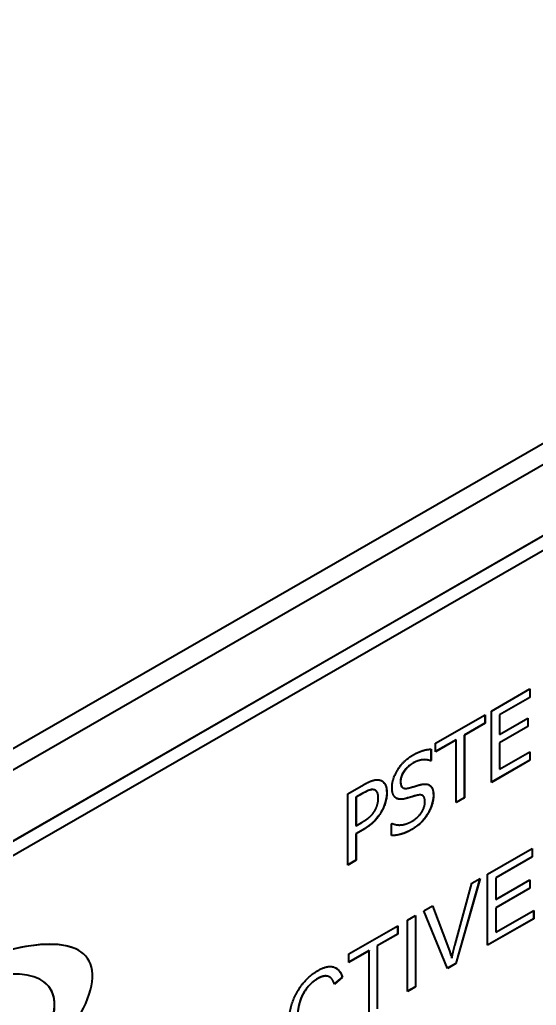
# Model space of a CAD drawing. Header units: millimetres. Extents: x 0 to 5945, y 0 to 4205.
# Drawn here: x 5589.69 to 5604.51, y 3319.89 to 3348.16 of the extents above; entities that cross this region are included whole.
import ezdxf

# ---------------------------------------------------------------- set-up
doc = ezdxf.new("R2010")
doc.units = ezdxf.units.MM
doc.header["$LTSCALE"] = 5
doc.layers.add('가시적인 것(ISO)', color=3, linetype='Continuous', lineweight=40)
doc.layers.add('가시적인 좁은 것(ISO)', color=3, linetype='Continuous', lineweight=35)

msp = doc.modelspace()

# ---------------------------------------------------------------- linework, layer by layer
at = {"layer": '가시적인 것(ISO)'}
for p, q in [((5569.2254, 3315.5885), (5625.7939, 3348.1641)), ((5569.7557, 3315.2831), (5626.3243, 3347.8588)), ((5573.2913, 3315.2752), (5622.7887, 3343.7789)), ((5622.7923, 3343.7769), (5573.2948, 3315.2732)), ((5573.6187, 3315.0509), (5622.4684, 3343.1816)), ((5603.2172, 3328.3296), (5604.3232, 3328.9665)), ((5604.3196, 3328.9644), (5604.3196, 3328.7267)), ((5604.3232, 3328.9665), (5604.3232, 3328.7246)), ((5604.3196, 3328.7267), (5603.4486, 3328.2251)), ((5604.3232, 3328.7246), (5603.4522, 3328.2231)), ((5604.3196, 3328.7267), (5604.3232, 3328.7246)), ((5603.2172, 3326.2857), (5603.2172, 3328.3296)), ((5601.6171, 3327.4081), (5603.0382, 3328.2265)), ((5603.0346, 3328.2244), (5603.0346, 3327.9867)), ((5603.0382, 3328.2265), (5603.0382, 3327.9847)), ((5603.4486, 3328.2251), (5603.4486, 3327.6653)), ((5603.4486, 3328.2251), (5603.4522, 3328.2231)), ((5603.4522, 3328.2231), (5603.4522, 3327.6632)), ((5603.4522, 3327.6632), (5604.2644, 3328.131)), ((5604.2609, 3328.129), (5604.2609, 3327.8912)), ((5604.2644, 3328.131), (5604.2644, 3327.8892)), ((5603.0346, 3327.9867), (5602.4416, 3327.6452)), ((5603.0382, 3327.9847), (5602.4451, 3327.6431)), ((5603.0346, 3327.9867), (5603.0382, 3327.9847)), ((5604.2609, 3327.8912), (5603.4486, 3327.4235)), ((5604.2644, 3327.8892), (5603.4522, 3327.4214)), ((5604.2609, 3327.8912), (5604.2644, 3327.8892)), ((5602.2066, 3327.5099), (5601.6171, 3327.1704)), ((5602.2102, 3327.5078), (5601.6171, 3327.1663)), ((5602.2066, 3327.5099), (5602.2102, 3327.5078)), ((5602.2102, 3325.7058), (5602.2102, 3327.5078)), ((5602.4416, 3327.6452), (5602.4451, 3327.6431)), ((5602.4416, 3327.6452), (5602.4416, 3325.8431)), ((5602.4451, 3327.6431), (5602.4451, 3325.8411)), ((5603.4486, 3327.6653), (5603.4522, 3327.6632)), ((5601.4861, 3327.2386), (5601.4861, 3326.916)), ((5601.4896, 3327.2386), (5601.4896, 3326.914)), ((5601.6171, 3327.1663), (5601.6171, 3327.4081)), ((5603.4486, 3327.4235), (5603.4486, 3326.6649)), ((5603.4486, 3327.4235), (5603.4522, 3327.4214)), ((5603.4522, 3327.4214), (5603.4522, 3326.6628)), ((5601.4861, 3326.916), (5601.4689, 3326.9061)), ((5601.4689, 3326.9061), (5601.4724, 3326.9041)), ((5601.4896, 3326.914), (5601.4724, 3326.9041)), ((5601.4861, 3326.916), (5601.4896, 3326.914)), ((5604.3196, 3326.9246), (5603.2172, 3326.2898)), ((5604.3232, 3326.9226), (5603.2172, 3326.2857)), ((5603.4522, 3326.6628), (5604.3232, 3327.1644)), ((5604.3196, 3327.1624), (5604.3196, 3326.9246)), ((5604.3196, 3326.9246), (5604.3232, 3326.9226)), ((5604.3232, 3327.1644), (5604.3232, 3326.9226)), ((5603.4486, 3326.6649), (5603.4522, 3326.6628)), ((5599.103, 3325.9603), (5599.547, 3326.2161)), ((5599.8877, 3326.0625), (5599.8912, 3326.0604)), ((5600.6805, 3326.134), (5600.684, 3326.132)), ((5599.103, 3323.9165), (5599.103, 3325.9603)), ((5599.5292, 3325.9747), (5599.3344, 3325.8625)), ((5599.3344, 3325.8625), (5599.3344, 3325.0476)), ((5599.3344, 3325.8625), (5599.3379, 3325.8604)), ((5599.5327, 3325.9726), (5599.3379, 3325.8604)), ((5599.3379, 3325.8604), (5599.3379, 3325.0455)), ((5601.2408, 3325.912), (5601.2443, 3325.91)), ((5602.4416, 3325.8431), (5602.2102, 3325.7099)), ((5602.4451, 3325.8411), (5602.2102, 3325.7058)), ((5602.4416, 3325.8431), (5602.4451, 3325.8411)), ((5599.3344, 3325.0476), (5599.3379, 3325.0455)), ((5599.5335, 3324.9304), (5599.3344, 3324.8157)), ((5599.3379, 3325.0455), (5599.4983, 3325.1379)), ((5599.537, 3324.9283), (5599.3379, 3324.8137)), ((5600.3564, 3325.1021), (5600.3736, 3325.112)), ((5600.3564, 3324.7609), (5600.3564, 3325.1021)), ((5599.3344, 3324.8157), (5599.3344, 3324.0538)), ((5599.3344, 3324.8157), (5599.3379, 3324.8137)), ((5599.3379, 3324.8137), (5599.3379, 3324.0518)), ((5603.1109, 3323.6578), (5604.3909, 3324.3949)), ((5604.3874, 3324.3928), (5604.3874, 3324.1555)), ((5604.3909, 3324.3949), (5604.3909, 3324.1534)), ((5604.3874, 3324.1555), (5603.3418, 3323.5534)), ((5604.3909, 3324.1534), (5603.3453, 3323.5513)), ((5604.3874, 3324.1555), (5604.3909, 3324.1534)), ((5599.3344, 3324.0538), (5599.103, 3323.9205)), ((5599.3379, 3324.0518), (5599.103, 3323.9165)), ((5599.3344, 3324.0538), (5599.3379, 3324.0518)), ((5602.8904, 3323.5308), (5602.1992, 3321.093)), ((5602.8953, 3323.5336), (5602.2027, 3321.0909)), ((5602.6568, 3323.3963), (5602.8953, 3323.5336)), ((5603.1109, 3321.6139), (5603.1109, 3323.6578)), ((5603.3418, 3323.5534), (5603.3418, 3322.9287)), ((5603.3418, 3323.5534), (5603.3453, 3323.5513)), ((5603.3453, 3323.5513), (5603.3453, 3322.9266)), ((5602.1785, 3321.6362), (5602.6568, 3323.3963)), ((5604.3213, 3323.2513), (5603.3418, 3322.6872)), ((5603.3453, 3322.9266), (5604.3249, 3323.4907)), ((5604.3249, 3323.2492), (5603.3453, 3322.6852)), ((5604.3213, 3323.4887), (5604.3213, 3323.2513)), ((5604.3213, 3323.2513), (5604.3249, 3323.2492)), ((5604.3249, 3323.4907), (5604.3249, 3323.2492)), ((5601.2784, 3322.6025), (5601.5317, 3322.7484)), ((5601.5295, 3322.7471), (5601.9877, 3321.5304)), ((5601.5317, 3322.7484), (5601.9912, 3321.5284)), ((5603.3418, 3322.9287), (5603.3453, 3322.9266)), ((5603.3418, 3322.6872), (5603.3418, 3321.9924)), ((5603.3418, 3322.6872), (5603.3453, 3322.6852)), ((5603.3453, 3322.6852), (5603.3453, 3321.9904)), ((5600.8122, 3322.3341), (5601.0467, 3322.4691)), ((5601.0432, 3322.467), (5601.0432, 3320.4272)), ((5601.0467, 3322.4691), (5601.0467, 3320.4252)), ((5601.9616, 3320.9521), (5601.2784, 3322.6025)), ((5604.4278, 3322.3763), (5603.1109, 3321.618)), ((5604.4313, 3322.3743), (5603.1109, 3321.6139)), ((5603.3453, 3321.9904), (5604.4313, 3322.6158)), ((5604.4278, 3322.6137), (5604.4278, 3322.3763)), ((5604.4278, 3322.3763), (5604.4313, 3322.3743)), ((5604.4313, 3322.6158), (5604.4313, 3322.3743)), ((5599.1307, 3321.3657), (5600.532, 3322.1727)), ((5600.5285, 3322.1706), (5600.5285, 3321.9333)), ((5600.532, 3322.1727), (5600.532, 3321.9312)), ((5600.8122, 3320.2902), (5600.8122, 3322.3341)), ((5600.5285, 3321.9333), (5599.9437, 3321.5965)), ((5600.532, 3321.9312), (5599.9472, 3321.5945)), ((5600.5285, 3321.9333), (5600.532, 3321.9312)), ((5603.3418, 3321.9924), (5603.3453, 3321.9904)), ((5599.9437, 3321.5965), (5599.9472, 3321.5945)), ((5599.9437, 3321.5965), (5599.9437, 3319.7941)), ((5599.9472, 3321.5945), (5599.9472, 3319.7921)), ((5591.3818, 3321.4663), (5591.3853, 3321.4643)), ((5599.7092, 3321.4615), (5599.1307, 3321.1284)), ((5599.7128, 3321.4595), (5599.1307, 3321.1243)), ((5599.1307, 3321.1243), (5599.1307, 3321.3657)), ((5599.7092, 3321.4615), (5599.7128, 3321.4595)), ((5599.7128, 3319.6571), (5599.7128, 3321.4595)), ((5602.0806, 3321.2506), (5602.0842, 3321.2485)), ((5602.1992, 3321.093), (5601.9602, 3320.9553)), ((5602.2027, 3321.0909), (5601.9616, 3320.9521)), ((5602.1992, 3321.093), (5602.2027, 3321.0909)), ((5598.5715, 3320.71), (5598.575, 3320.7079)), ((5598.9412, 3320.7014), (5598.7131, 3320.5068)), ((5598.9448, 3320.6994), (5598.7144, 3320.5029)), ((5598.9412, 3320.7014), (5598.9448, 3320.6994)), ((5601.0432, 3320.4272), (5600.8122, 3320.2943)), ((5601.0467, 3320.4252), (5600.8122, 3320.2902)), ((5601.0432, 3320.4272), (5601.0467, 3320.4252))]:
    msp.add_line(p, q, dxfattribs=at)
for centre, major_axis, ratio, start_param, end_param in [((5586.1114, 3317.4804), (-5.5334, -3.7466), 0.327963, 3.2999495, 5.6190941), ((5586.1149, 3317.4784), (-5.5334, -3.7466), 0.327963, 1.7277397, 5.6190941), ((5585.441, 3316.8851), (5.1164, 3.5026), 0.3375041, 5.0317837, 8.6347339), ((5585.4375, 3316.8871), (5.1164, 3.5026), 0.3375041, 5.0317837, 6.4431003)]:
    msp.add_ellipse(centre, major_axis=major_axis, ratio=ratio, start_param=start_param, end_param=end_param, dxfattribs=at)
for points, degree in [([(5600.9638, 3327.0684), (5601.1128, 3327.1542), (5601.3764, 3327.2381), (5601.4896, 3327.2386)], 2), ([(5600.3693, 3326.1414), (5600.3693, 3326.3898), (5600.7045, 3326.9191), (5600.9638, 3327.0684)], 2), ([(5601.4724, 3326.9041), (5601.3879, 3326.9449), (5601.1243, 3326.9256), (5600.9796, 3326.8423)], 2), ([(5600.9796, 3326.8423), (5600.8163, 3326.7482), (5600.6143, 3326.4547), (5600.6143, 3326.3106)], 2), ([(5599.547, 3326.2161), (5599.7046, 3326.3068), (5599.9252, 3326.3742), (5600.0098, 3326.355)], 2), ([(5600.0098, 3326.355), (5600.1086, 3326.3341), (5600.2203, 3326.1583), (5600.2203, 3325.9877)], 2), ([(5599.8479, 3326.0763), (5599.792, 3326.0872), (5599.643, 3326.0362), (5599.5327, 3325.9726)], 2), ([(5599.8877, 3326.0625), (5599.8746, 3326.07), (5599.8601, 3326.0752), (5599.8443, 3326.0783)], 3), ([(5599.9754, 3325.8383), (5599.9754, 3325.9443), (5599.9123, 3326.0637), (5599.8479, 3326.0763)], 2), ([(5600.4839, 3325.838), (5600.4295, 3325.8746), (5600.3693, 3326.0221), (5600.3693, 3326.1414)], 2), ([(5600.6143, 3326.3106), (5600.6143, 3326.1814), (5600.7332, 3326.0958), (5600.8449, 3326.1254)], 2), ([(5600.8449, 3326.1254), (5600.9194, 3326.1451), (5601.1357, 3326.21), (5601.2074, 3326.2264)], 2), ([(5601.2074, 3326.2264), (5601.3893, 3326.2666), (5601.5583, 3326.1039), (5601.5583, 3325.9135)], 2), ([(5599.8751, 3325.4775), (5599.9281, 3325.5693), (5599.9754, 3325.7406), (5599.9754, 3325.8383)], 2), ([(5600.2203, 3325.9877), (5600.2203, 3325.8552), (5600.1387, 3325.5696), (5600.0656, 3325.4447)], 2), ([(5600.7762, 3325.8258), (5600.6845, 3325.8011), (5600.5398, 3325.8023), (5600.4839, 3325.838)], 2), ([(5601.0956, 3325.917), (5601.014, 3325.8964), (5600.8779, 3325.8545), (5600.7762, 3325.8258)], 2), ([(5601.3134, 3325.7293), (5601.3134, 3325.8519), (5601.2088, 3325.944), (5601.0956, 3325.917)], 2), ([(5601.5583, 3325.9135), (5601.5583, 3325.7925), (5601.4738, 3325.512), (5601.3979, 3325.3871)], 2), ([(5599.4983, 3325.1379), (5599.6416, 3325.2204), (5599.8178, 3325.3749), (5599.8751, 3325.4775)], 2), ([(5600.9194, 3325.1613), (5601.1143, 3325.2735), (5601.3134, 3325.5753), (5601.3134, 3325.7293)], 2), ([(5600.0656, 3325.4447), (5599.9739, 3325.2876), (5599.7261, 3325.0372), (5599.537, 3324.9283)], 2), ([(5601.3979, 3325.3871), (5601.3134, 3325.249), (5601.0985, 3325.0292), (5600.9366, 3324.936)], 2), ([(5600.9366, 3324.936), (5600.7447, 3324.8254), (5600.4753, 3324.7631), (5600.3564, 3324.7609)], 2), ([(5600.3736, 3325.112), (5600.4897, 3325.0529), (5600.7833, 3325.0829), (5600.9194, 3325.1613)], 2), ([(5601.9912, 3321.5284), (5602.0465, 3321.3826), (5602.0842, 3321.2485)], 2), ([(5602.0842, 3321.2485), (5602.1246, 3321.4385), (5602.1785, 3321.6362)], 2), ([(5598.2468, 3320.8926), (5598.5123, 3321.0454), (5598.8734, 3320.9403), (5598.9448, 3320.6994)], 2), ([(5597.4115, 3319.3693), (5597.4115, 3319.6887), (5597.623, 3320.2872), (5598.0124, 3320.7576), (5598.2468, 3320.8926)], 2), ([(5598.7144, 3320.5029), (5598.6524, 3320.6899), (5598.4193, 3320.7598), (5598.2414, 3320.6574)], 2), ([(5598.2414, 3320.6574), (5598.038, 3320.5402), (5597.7631, 3320.156), (5597.6526, 3319.7123), (5597.6526, 3319.5098)], 2)]:
    msp.add_open_spline(points, degree=degree, dxfattribs=at)
for points, knots in [([(5601.4689, 3326.9061), (5601.3913, 3326.9436), (5601.2987, 3326.9416), (5601.1579, 3326.9286), (5601.0687, 3326.8977), (5600.9761, 3326.8443)], [-0.12956978, -0.12956978, -0.12956978, -0.12956978, -0.07863238, -0.07863238, 0, 0, 0, 0]), ([(5600.9761, 3326.8443), (5600.9383, 3326.8226), (5600.9003, 3326.7971), (5600.8303, 3326.7404), (5600.7981, 3326.71), (5600.73, 3326.6324), (5600.7002, 3326.5889), (5600.6575, 3326.5134), (5600.6408, 3326.4752), (5600.6163, 3326.3928), (5600.6108, 3326.3515), (5600.6108, 3326.3126)], [-0.12516367, -0.12516367, -0.12516367, -0.12516367, -0.10161996, -0.10161996, -0.08057157, -0.08057157, -0.05428951, -0.05428951, -0.02856748, -0.02856748, 0, 0, 0, 0]), ([(5600.0789, 3326.3293), (5600.0895, 3326.3231), (5600.0996, 3326.316), (5600.1328, 3326.2882), (5600.1603, 3326.2579), (5600.2071, 3326.1491), (5600.2168, 3326.0717), (5600.2168, 3325.9897)], [-0.12624513, -0.12624513, -0.12624513, -0.12624513, -0.10719089, -0.10719089, -0.06020153, -0.06020153, 0, 0, 0, 0]), ([(5599.8443, 3326.0783), (5599.8048, 3326.086), (5599.7605, 3326.0796), (5599.6817, 3326.0526), (5599.6261, 3326.0305), (5599.5292, 3325.9747)], [-0.20073249, -0.20073249, -0.20073249, -0.20073249, -0.08226158, -0.08226158, 0, 0, 0, 0]), ([(5600.6108, 3326.3126), (5600.6108, 3326.2814), (5600.6134, 3326.2515), (5600.6256, 3326.2012), (5600.6344, 3326.1803), (5600.6524, 3326.1563), (5600.6628, 3326.1443), (5600.6805, 3326.134)], [-0.20833637, -0.20833637, -0.20833637, -0.20833637, -0.14066057, -0.14066057, -0.07994597, -0.07994597, -0.05332909, -0.05332909, -0.05332909, -0.05332909]), ([(5601.4377, 3326.2121), (5601.4824, 3326.1856), (5601.5067, 3326.1452), (5601.5451, 3326.0582), (5601.5548, 3325.9899), (5601.5548, 3325.9155)], [-0.086514436, -0.086514436, -0.086514436, -0.086514436, -0.054645902, -0.054645902, 0, 0, 0, 0]), ([(5600.2168, 3325.9897), (5600.2168, 3325.9413), (5600.2127, 3325.891), (5600.1931, 3325.7721), (5600.1774, 3325.7172), (5600.1407, 3325.6013), (5600.1065, 3325.5227), (5600.0621, 3325.4468)], [-0.094626291, -0.094626291, -0.094626291, -0.094626291, -0.076203733, -0.076203733, -0.052775174, -0.052775174, 0, 0, 0, 0]), ([(5600.7726, 3325.8278), (5600.6856, 3325.8044), (5600.633, 3325.8035), (5600.565, 3325.8041), (5600.5258, 3325.814), (5600.4912, 3325.8336)], [-0.069003597, -0.069003597, -0.069003597, -0.069003597, -0.045850558, -0.045850558, -0.004367161, -0.004367161, -0.004367161, -0.004367161]), ([(5601.0921, 3325.919), (5601.0425, 3325.9065), (5600.9926, 3325.893), (5600.8884, 3325.8609), (5600.826, 3325.8429), (5600.7726, 3325.8278)], [-0.090193495, -0.090193495, -0.090193495, -0.090193495, -0.046731269, -0.046731269, 0, 0, 0, 0]), ([(5601.2408, 3325.912), (5601.2328, 3325.9166), (5601.2239, 3325.9203), (5601.1782, 3325.9333), (5601.135, 3325.9293), (5601.0921, 3325.919)], [-0.048300894, -0.048300894, -0.048300894, -0.048300894, -0.037890351, -0.037890351, 0, 0, 0, 0]), ([(5601.5548, 3325.9155), (5601.5548, 3325.8709), (5601.5505, 3325.8245), (5601.5319, 3325.7197), (5601.5173, 3325.6674), (5601.4766, 3325.544), (5601.4406, 3325.4651), (5601.3944, 3325.3891)], [-0.10484917, -0.10484917, -0.10484917, -0.10484917, -0.0811011, -0.0811011, -0.05339271, -0.05339271, 0, 0, 0, 0]), ([(5600.0621, 3325.4468), (5600.0317, 3325.3946), (5599.9984, 3325.3449), (5599.913, 3325.233), (5599.8701, 3325.1883), (5599.7542, 3325.0712), (5599.6441, 3324.9941), (5599.5335, 3324.9304)], [-0.13545503, -0.13545503, -0.13545503, -0.13545503, -0.11788188, -0.11788188, -0.09384975, -0.09384975, 0, 0, 0, 0]), ([(5601.3944, 3325.3891), (5601.3142, 3325.2581), (5601.2383, 3325.1779), (5601.1228, 3325.0597), (5601.0284, 3324.9929), (5600.9331, 3324.938)], [-0.11735797, -0.11735797, -0.11735797, -0.11735797, -0.08087012, -0.08087012, 0, 0, 0, 0]), ([(5600.9331, 3324.938), (5600.7455, 3324.83), (5600.6447, 3324.8052), (5600.5208, 3324.7765), (5600.4371, 3324.7648), (5600.3564, 3324.763)], [-0.11086321, -0.11086321, -0.11086321, -0.11086321, -0.0769799, -0.0769799, -0.00110945, -0.00110945, -0.00110945, -0.00110945]), ([(5601.9877, 3321.5304), (5602.0054, 3321.4837), (5602.0225, 3321.4359), (5602.0534, 3321.3428), (5602.0676, 3321.297), (5602.0806, 3321.2506)], [-0.085561607, -0.085561607, -0.085561607, -0.085561607, -0.041129612, -0.041129612, 0, 0, 0, 0]), ([(5598.7604, 3320.9645), (5598.777, 3320.9547), (5598.7927, 3320.9434), (5598.8701, 3320.8762), (5598.913, 3320.7965), (5598.9412, 3320.7014)], [-0.10517616, -0.10517616, -0.10517616, -0.10517616, -0.08512934, -0.08512934, 0, 0, 0, 0]), ([(5598.5715, 3320.71), (5598.571, 3320.7102), (5598.5706, 3320.7105), (5598.5456, 3320.7246), (5598.5036, 3320.7412), (5598.3751, 3320.727), (5598.3065, 3320.6989), (5598.2379, 3320.6594)], [-0.11860856, -0.11860856, -0.11860856, -0.11860856, -0.11745609, -0.11745609, -0.05818695, -0.05818695, 0, 0, 0, 0]), ([(5598.2379, 3320.6594), (5598.1916, 3320.6327), (5598.1452, 3320.6016), (5598.058, 3320.5317), (5598.0175, 3320.4939), (5597.9038, 3320.369), (5597.8517, 3320.2864), (5597.7696, 3320.1371), (5597.7346, 3320.0489), (5597.6938, 3319.8981), (5597.6491, 3319.7234), (5597.6491, 3319.5118)], [-0.72619001, -0.72619001, -0.72619001, -0.72619001, -0.63306467, -0.63306467, -0.5475839, -0.5475839, -0.38212552, -0.38212552, -0.15531558, -0.15531558, 0, 0, 0, 0])]:
    msp.add_open_spline(points, degree=3, knots=knots, dxfattribs=at)
at = {"layer": '가시적인 좁은 것(ISO)'}
for p, q in [((5600.9761, 3326.8443), (5600.9796, 3326.8423)), ((5599.8443, 3326.0783), (5599.8479, 3326.0763)), ((5600.6108, 3326.3126), (5600.6143, 3326.3106)), ((5599.5292, 3325.9747), (5599.5327, 3325.9726)), ((5600.2168, 3325.9897), (5600.2203, 3325.9877)), ((5600.7726, 3325.8278), (5600.7762, 3325.8258)), ((5601.0921, 3325.919), (5601.0956, 3325.917)), ((5601.5548, 3325.9155), (5601.5583, 3325.9135)), ((5600.0621, 3325.4468), (5600.0656, 3325.4447)), ((5601.3944, 3325.3891), (5601.3979, 3325.3871)), ((5599.5335, 3324.9304), (5599.537, 3324.9283)), ((5600.9331, 3324.938), (5600.9366, 3324.936)), ((5601.9877, 3321.5304), (5601.9912, 3321.5284)), ((5598.2379, 3320.6594), (5598.2414, 3320.6574))]:
    msp.add_line(p, q, dxfattribs=at)

doc.saveas('drawing.dxf')
